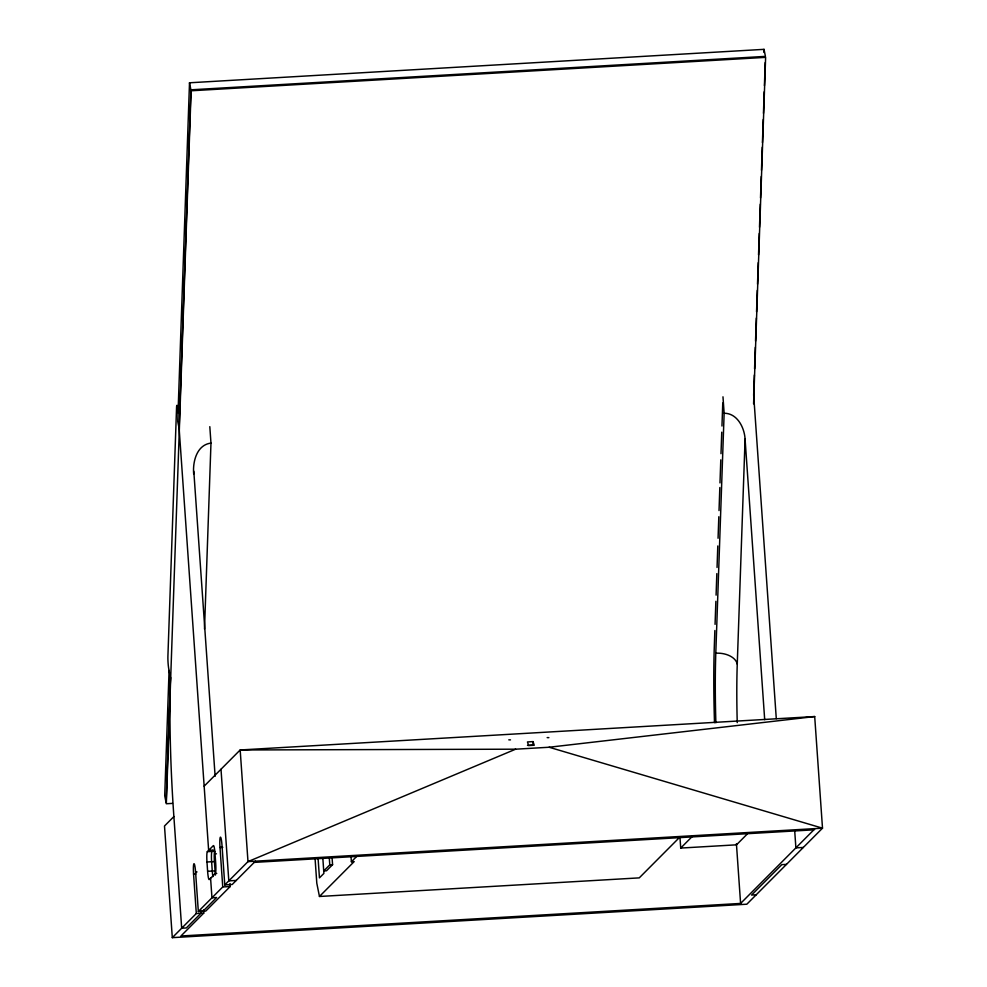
<?xml version="1.0" encoding="UTF-8"?>
<svg xmlns="http://www.w3.org/2000/svg" width="987" height="987" viewBox="0 0 987 987"><rect width="100%" height="100%" fill="white"/><g stroke="black" fill="none" stroke-linecap="round" stroke-linejoin="round"><path stroke-width="1.48" d="M169.073 670.494L164.718 795.744L166.124 802.776L170.48 677.526L168.839 669.322A9.376 1.073 86.7 0 1 167.913 656.17L176.562 407.446A5.626 0.642 86.7 0 1 177.142 405.571A5.626 0.642 86.7 0 1 177.87 410.358L178.03 412.665M189.504 82.785L190.91 89.817L765.431 56.382L764.024 49.35L189.504 82.785L177.734 421.424L179.14 428.457L208.639 850.362L213.291 850.091L211.983 851.411A9.376 1.073 86.7 0 0 211.613 861.725L212.267 871.027A9.376 1.073 86.7 0 0 212.908 876.666M179.14 428.457L190.91 89.817M193.699 474.007C192.551 461.928 196.721 444.792 210.971 443.114L209.812 426.668M204.506 629.077L210.971 443.114M714.859 630.508L714.329 645.88A187.468 21.443 86.7 0 0 714.502 722.657M715.069 624.352L715.871 601.293M716.093 595.149L716.833 573.62M717.056 567.476L717.796 545.947M718.067 538.26L718.82 516.732M719.029 510.587L719.831 487.516M719.992 482.914L720.794 459.843M721.003 453.699L721.756 432.17M721.966 426.026L722.768 402.967M715.883 722.805A175.76 20.098 86.7 0 1 715.797 653.209L724.137 413.257L722.977 396.811M737.24 722.62A156.538 17.902 86.7 0 1 737.252 664.115L745.074 439.116C744.469 427.63 737.215 413.171 724.137 413.257M763.913 52.434L764.024 49.35M754.352 375.011L753.661 395.022L776.288 718.659M754.574 368.854L755.314 347.313M755.536 341.157L756.338 318.061M756.548 311.904L757.3 290.351M757.51 284.194L758.263 262.653M758.534 254.954L759.274 233.401M759.496 227.244L760.298 204.161M760.508 197.992L761.261 176.451M761.471 170.295L762.272 147.199M762.433 142.584L763.235 119.489M763.457 113.332L764.197 91.791M764.419 85.635L765.221 62.539M753.587 403.831L765.628 57.357L191.108 90.779L166.322 803.751L172.466 803.393M508.798 739.843L510.489 739.88M547.168 737.61L548.871 737.647M173.872 816.582L164.496 826.008L172.306 937.65L746.826 904.215L822.504 828.179L814.694 716.55L240.174 749.972L204.149 786.17M207.332 851.682L213.389 845.6A9.376 1.073 86.7 0 1 215.043 853.878L215.697 863.193A9.376 1.073 86.7 0 1 215.339 873.507L209.281 879.59A9.376 1.073 86.7 0 1 207.615 871.299L206.974 861.996A9.376 1.073 86.7 0 1 207.332 851.682L214.771 851.25A9.376 1.073 86.7 0 0 214.413 861.565L215.055 870.867A9.376 1.073 86.7 0 0 215.474 875.025M172.306 937.65L196.314 913.518L203.754 913.086L203.544 910.051M196.314 913.518L193.563 874.05A9.376 1.073 86.7 0 1 193.921 863.736A9.376 1.073 86.7 0 1 195.574 872.027L198.338 911.494L222.754 886.955L230.193 886.523L229.983 883.488M222.754 886.955L219.99 847.488A9.376 1.073 86.7 0 1 220.36 837.173A9.376 1.073 86.7 0 1 222.013 845.464L224.777 884.932L247.984 861.614L515.633 749.195L549.105 747.245L814.694 716.55M202.989 911.223L216.609 897.541L211.958 897.8L210.589 878.27M203.754 913.086L180.942 935.997L740.595 903.438L815.065 828.611M230.193 886.523L205.777 911.063L198.338 911.494M255.423 861.182L232.216 884.5L224.777 884.932M332.57 864.698L329.781 864.859L323.724 870.941L326.512 870.781L332.57 864.698L332.064 857.481M350.953 855.643L351.384 861.762L356.43 856.704M315.026 857.913L316.802 883.217L319.455 896.48L354.173 861.602L351.384 861.762M679.994 836.951L639.255 877.875L319.455 896.48M680.068 838.765L680.722 848.067L692.566 836.162M747.27 834.003L736.499 844.823L680.722 848.067M533.042 741.607L527.453 741.94L528.662 745.567L534.238 745.247L533.042 741.607L533.066 745.062L527.49 745.382M219.99 847.488L222.791 847.327M215.043 853.878L216.437 853.804M206.974 861.996L214.413 861.565M254.214 862.391L813.856 829.833M195.574 872.027L197.03 871.94M207.615 871.299L215.055 870.867M193.563 874.05L195.882 873.914M215.339 873.507L216.733 873.421M236.251 880.441L228.811 880.873L221.002 769.243M803.332 847.451L795.892 847.882L794.72 831.017M786.479 864.378L781.827 864.649L751.563 895.061L756.202 894.79M515.633 749.195L240.174 749.972L247.984 861.614L822.504 828.179L549.105 747.245M745.074 439.116L764.691 719.683M736.413 843.651L740.595 903.438M329.276 857.641L329.781 864.859M322.823 857.95L323.896 873.421L319.455 877.875L318.048 857.876M193.797 471.194L215.129 776.3M200.756 910.211L200.966 913.246L186.333 927.953L181.682 928.224L173.774 815.028A187.468 21.443 86.7 0 1 170.48 677.526M715.797 653.209A19.222 12.054 2 0 1 737.252 664.115"/></g></svg>
